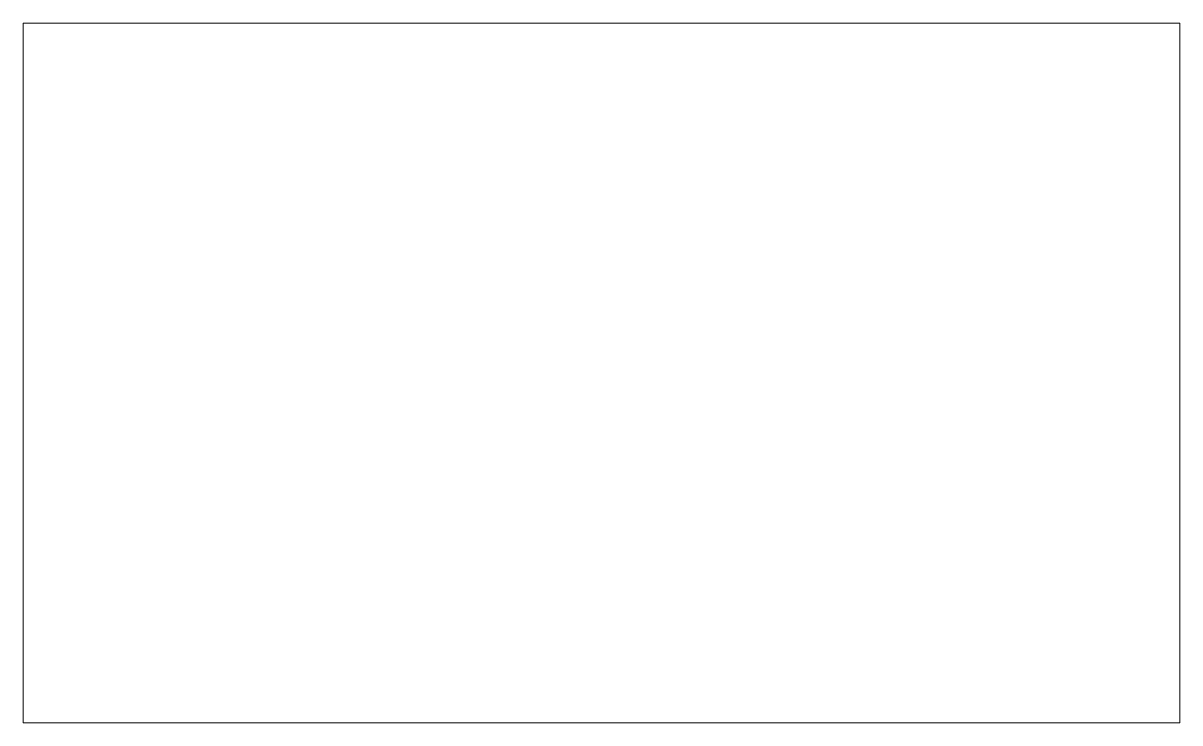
# Paper-space layout 'Layout1' of a CAD drawing. Header units: millimetres, sheet in inches. Extents: x 108.5 to 142.3, y 89.4 to 109.9.
# The model-space entities are those that its viewports show. They can reach past a viewport. Long polylines and large blocks are cut down to what shows.
import ezdxf

# ---------------------------------------------------------------- set-up
doc = ezdxf.new("R2010")
doc.units = ezdxf.units.MM
for name, color, linetype in [('Eletrodutos', 1, 'Continuous'), ('Interruptores', 3, 'Continuous'), ('Quadros', 5, 'Continuous')]:
    doc.layers.add(name, color=color, linetype=linetype)
doc.layers.add('VP', color=255, linetype='Continuous', plot=False)
pattern_1 = [(0, (0, 0), (0, 6.985), [5.08, -1.905]), (90, (0, 0), (-6.985, 4e-16), [5.08, -1.905])]

msp = doc.modelspace()

# ---------------------------------------------------------------- hatches: boundary and pattern name
at = {"layer": 'Eletrodutos', "ltscale": 0.08}
h = msp.add_hatch(dxfattribs=at)
h.set_pattern_fill('ANGLE', color=256)
h.set_pattern_definition([(0, (0.321, -0.124), (0, 6.985), [5.08, -1.905]), (90, (0.321, -0.124), (-6.985, 4e-16), [5.08, -1.905])])
h.paths.add_polyline_path([(1247.8, 2029.77, 1), (1247.81, 2029.77, 1)])
h = msp.add_hatch(dxfattribs=at)
h.set_pattern_fill('ANGLE', color=256)
h.set_pattern_definition([(0, (0.752, -0.623), (0, 6.985), [5.08, -1.905]), (90, (0.752, -0.623), (-6.985, 4e-16), [5.08, -1.905])])
h.paths.add_polyline_path([(1248.74, 2029.09, 1), (1248.72, 2029.09, 1)])
h = msp.add_hatch(dxfattribs=at)
h.set_pattern_fill('ANGLE', color=256)
h.set_pattern_definition([(0, (1.033, -1.399), (0, 6.985), [5.08, -1.905]), (90, (1.033, -1.399), (-6.985, 4e-16), [5.08, -1.905])])
h.paths.add_polyline_path([(1248.74, 2028.12, 1), (1248.73, 2028.12, 1)])
at = {"layer": 'Interruptores'}
h = msp.add_hatch(dxfattribs=at)
h.set_pattern_fill('ANGLE', color=256)
h.set_pattern_definition(pattern_1)
h.paths.add_polyline_path([(1266.12, 2015.58, 1), (1266.18, 2015.58, 1)])
at = {"layer": 'Quadros'}
h = msp.add_hatch(dxfattribs=at)
h.set_pattern_fill('ANGLE', color=256)
h.set_pattern_definition(pattern_1)
h.paths.add_polyline_path([(1252.41, 2032.55), (1252.41, 2032.2), (1252.57, 2032.2), (1252.57, 2032.2)])
at = {"layer": 'Quadros', "ltscale": 0.08}
h = msp.add_hatch(dxfattribs=at)
h.set_pattern_fill('ANGLE', color=256)
h.set_pattern_definition(pattern_1)
h.paths.add_polyline_path([(1252.41, 2032.55), (1252.41, 2032.2), (1252.57, 2032.2), (1252.57, 2032.2)])
at = {"layer": 'Quadros'}
h = msp.add_hatch(dxfattribs=at)
h.set_pattern_fill('ANGLE', color=256)
h.set_pattern_definition([(360, (-23.295, 2.6516), (3e-15, 6.985), [5.08, -1.905]), (90, (-23.295, 2.6516), (-6.985, 4e-15), [5.08, -1.905])])
h.paths.add_polyline_path([(1252.89, 2032.4), (1252.89, 2032.05), (1253.05, 2032.05)])
h = msp.add_hatch(dxfattribs=at)
h.set_pattern_fill('ANGLE', color=256, angle=-90)
h.set_pattern_definition([(270, (-778.627, 3306.4684), (6.985, -5e-15), [5.08, -1.905]), (360, (-778.627, 3306.4684), (5e-15, 6.985), [5.08, -1.905])])
h.paths.add_polyline_path([(1253.05, 2032.05), (1252.89, 2032.4), (1252.89, 2032.05)])
h = msp.add_hatch(dxfattribs=at)
h.set_pattern_fill('ANGLE', color=256)
h.set_pattern_definition([(360, (-22.329, 0.5924), (2e-15, 6.985), [5.08, -1.905]), (90, (-22.329, 0.5924), (-6.985, 2e-15), [5.08, -1.905])])
h.paths.add_polyline_path([(1252.89, 2032.4), (1252.89, 2032.05), (1253.05, 2032.05)])
h = msp.add_hatch(dxfattribs=at)
h.set_pattern_fill('ANGLE', color=256)
h.set_pattern_definition([(0, (0, -0.681), (0, 6.985), [5.08, -1.905]), (90, (0, -0.681), (-6.985, 4e-16), [5.08, -1.905])])
h.paths.add_polyline_path([(1276.73, 2028.42), (1277.08, 2028.42), (1277.08, 2028.58)])
h = msp.add_hatch(dxfattribs=at)
h.set_pattern_fill('ANGLE', color=256)
h.set_pattern_definition([(0, (-7.784, -4.8464), (0, 6.985), [5.08, -1.905]), (90, (-7.784, -4.8464), (-6.985, 4e-16), [5.08, -1.905])])
h.paths.add_polyline_path([(1267.28, 2024.73), (1267.63, 2024.73), (1267.63, 2024.89)])
h = msp.add_hatch(dxfattribs=at)
h.set_pattern_fill('ANGLE', color=256)
h.set_pattern_definition([(0, (1.067, -0.389), (0, 6.985), [5.08, -1.905]), (90, (1.067, -0.389), (-6.985, 4e-16), [5.08, -1.905])])
h.paths.add_polyline_path([(1280.13, 2018.21), (1279.93, 2018.21), (1279.93, 2018.01), (1280.13, 2018.01)])
h.paths.add_polyline_path([(1274.33, 2018.21), (1274.13, 2018.21), (1274.13, 2018.01), (1274.33, 2018.01)])
h.paths.add_polyline_path([(1287.53, 2021.21), (1287.33, 2021.21), (1287.33, 2021.01), (1287.53, 2021.01)])

psp = doc.layouts.get("Layout1")

# ---------------------------------------------------------------- viewports
at = {"layer": 'VP'}
psp.add_viewport(center=(125.391, 99.671), size=(33.791, 20.45357), view_center_point=(1082.059, 1926.878), view_height=255.99379, dxfattribs=at)

doc.saveas('drawing.dxf')
